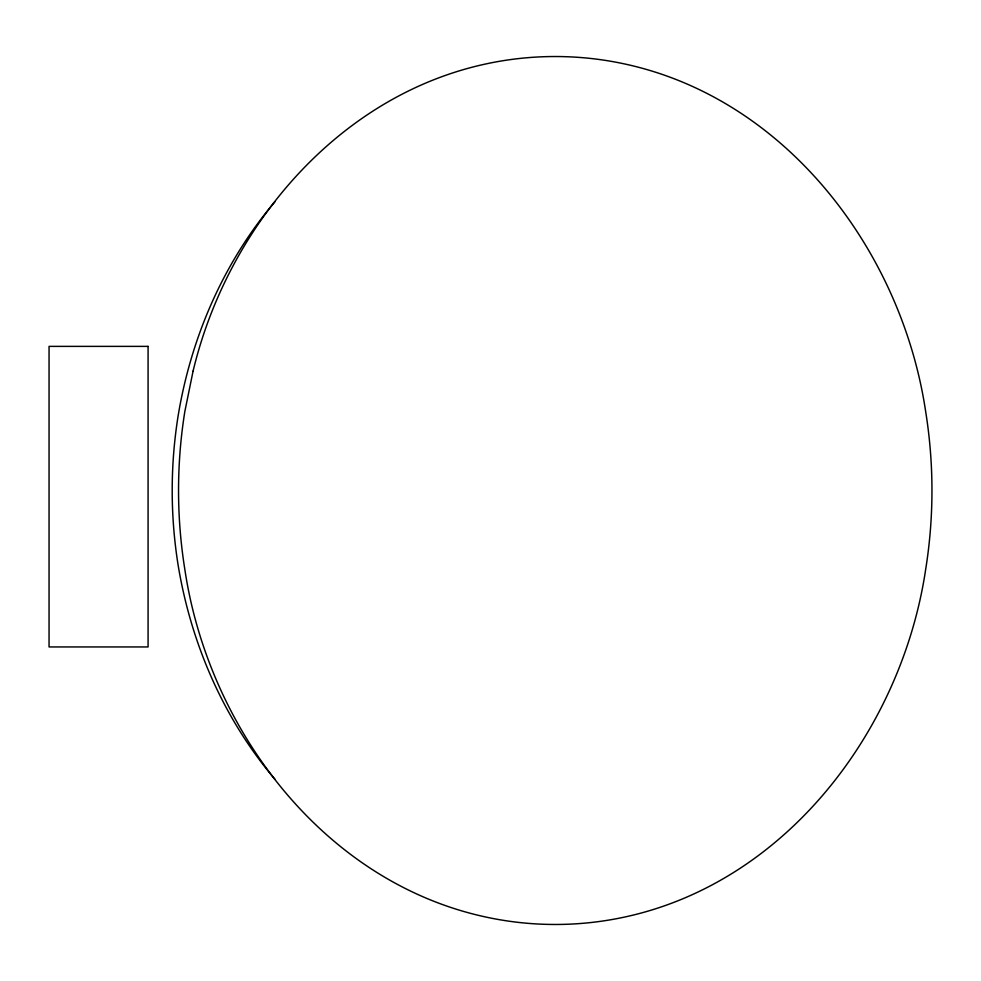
<?xml version="1.0" encoding="UTF-8"?>
<svg xmlns="http://www.w3.org/2000/svg" width="981" height="981" viewBox="0 0 981 981"><rect width="100%" height="100%" fill="white"/><g stroke="black" fill="none" stroke-linecap="round" stroke-linejoin="round"><path stroke-width="1.47" d="M275.085 201.608C223.582 262.123 191.111 337.415 178.174 415.552A473.161 473.05 -90 0 0 178.174 565.448C191.111 643.585 223.582 718.877 275.085 779.392M193.085 371.088L184.833 411.53A498.569 498.446 -90 0 0 184.845 569.471C208.659 729.312 323.669 882.495 486.699 917.223A328.243 328.169 90 0 0 623.793 917.235C786.836 882.483 901.833 729.312 925.659 569.471A498.569 498.446 -90 0 0 925.659 411.53C901.833 251.688 786.836 98.505 623.793 63.777A328.243 328.169 -90 0 0 486.699 63.765C338.004 95.402 227.531 226.979 193.085 371.088M148.082 346.379L49.05 346.379L49.05 646.945L148.082 646.945L148.082 346.379"/></g></svg>
